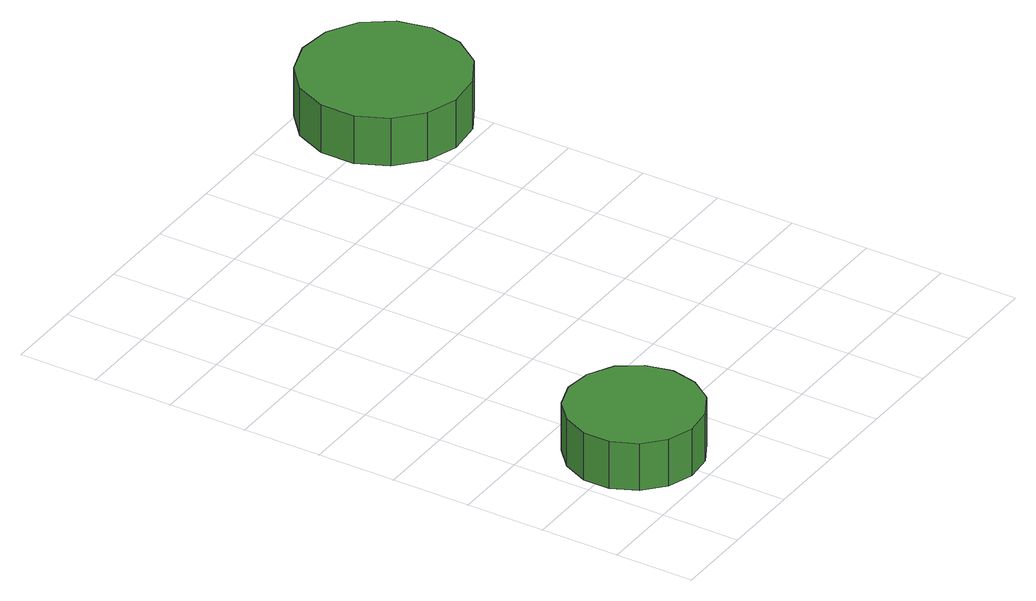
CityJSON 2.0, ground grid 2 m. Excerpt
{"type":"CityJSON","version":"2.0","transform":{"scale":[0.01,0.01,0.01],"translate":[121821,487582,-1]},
"CityObjects":{
"tree1":{"type":"SolitaryVegetationObject","attributes":{"function":"something"},"geometry":[{"type":"MultiSurface","lod":"1","boundaries":[[[0,1,2,3,4,5,6,7,8,9,10,11,12,13,14]],[[15,16,17,18,19,20,21,22,23,24,25,26,27,28,29]],[[0,29,28,1]],[[1,28,27,2]],[[2,27,26,3]],[[3,26,25,4]],[[4,25,24,5]],[[5,24,23,6]],[[6,23,22,7]],[[7,22,21,8]],[[8,21,20,9]],[[9,20,19,10]],[[10,19,18,11]],[[11,18,17,12]],[[12,17,16,13]],[[13,16,15,14]],[[14,15,29,0]]]}]},
"tree2":{"type":"SolitaryVegetationObject","attributes":{"function":"something"},"geometry":[{"type":"MultiSurface","lod":"1","boundaries":[[[30,31,32,33,34,35,36,37,38,39,40,41,42,43,44]],[[45,46,47,48,49,50,51,52,53,54,55,56,57,58,59]],[[30,59,58,31]],[[31,58,57,32]],[[32,57,56,33]],[[33,56,55,34]],[[34,55,54,35]],[[35,54,53,36]],[[36,53,52,37]],[[37,52,51,38]],[[38,51,50,39]],[[39,50,49,40]],[[40,49,48,41]],[[41,48,47,42]],[[42,47,46,43]],[[43,46,45,44]],[[44,45,59,30]]]}]}
},
"vertices":[
[362,198,184],[347,265,184],[307,322,184],[246,356,184],[177,364,184],[111,342,184],[60,296,184],[31,232,184],[31,163,184],[60,99,184],[111,53,184],[177,31,184],[246,39,184],[307,73,184],[347,130,184],[347,130,57],[307,73,57],[246,39,57],[177,31,57],[111,53,57],[60,99,57],[31,163,57],[31,232,57],[60,296,57],[111,342,57],[177,364,57],[246,356,57],[307,322,57],[347,265,57],[362,198,57],
[1193,1361,265],[1175,1445,265],[1125,1515,265],[1050,1558,265],[964,1567,265],[882,1540,265],[818,1483,265],[783,1404,265],[783,1317,265],[818,1239,265],[882,1181,265],[964,1154,265],[1050,1163,265],[1125,1206,265],[1175,1276,265],[1175,1276,136],[1125,1206,136],[1050,1163,136],[964,1154,136],[882,1181,136],[818,1239,136],[783,1317,136],[783,1404,136],[818,1483,136],[882,1540,136],[964,1567,136],[1050,1558,136],[1125,1515,136],[1175,1445,136],[1193,1361,136]
]}
